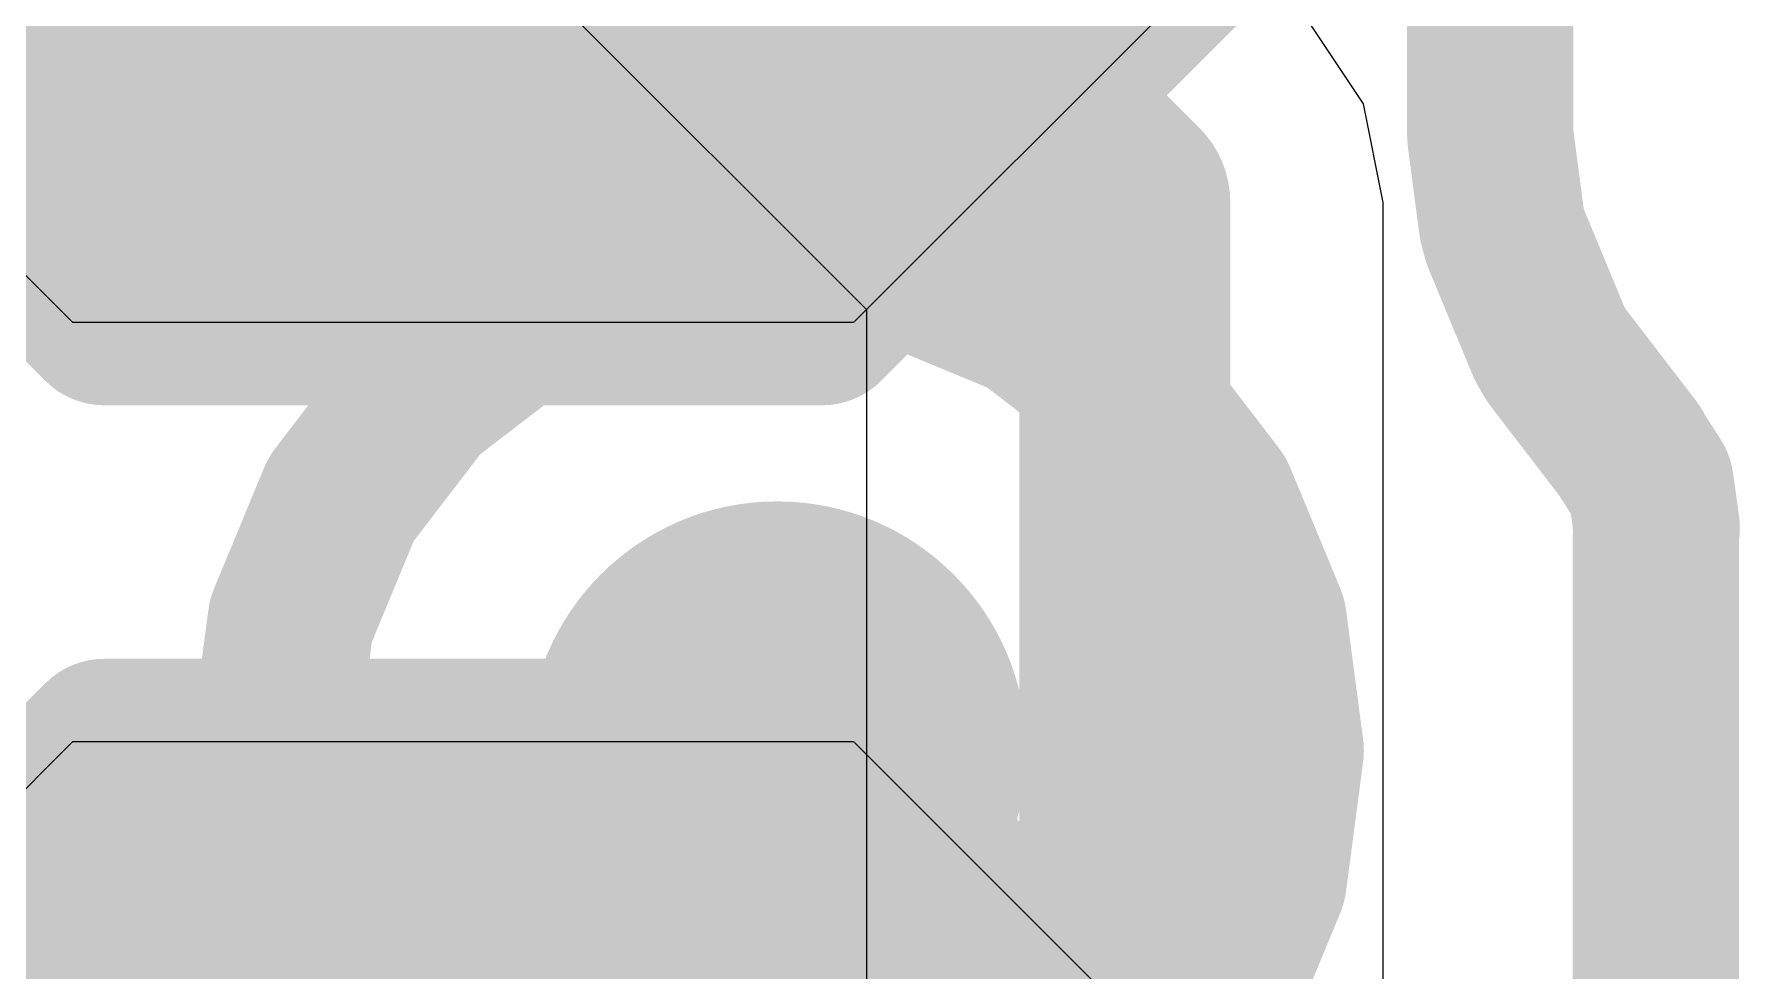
# Model space of a CAD drawing. Header units: inches. Extents: x 0 to 12.4, y -0.6 to 2.2.
# Drawn here: x 1.7727 to 1.8535, y 0.315 to 0.3594 of the extents above; entities that cross this region are included whole.
import ezdxf

# ---------------------------------------------------------------- set-up
doc = ezdxf.new("R2010")
doc.units = ezdxf.units.IN
doc.header["$MEASUREMENT"] = 0
for name, color, linetype in [('Bottom Layer', 5, 'Continuous'), ('Bottom Overlay', 54, 'Continuous'), ('Bottom Paste', 16, 'Continuous'), ('Bottom Solder', 6, 'Continuous'), ('Dimension', 6, 'Continuous'), ('Top Layer', 1, 'Continuous')]:
    doc.layers.add(name, color=color, linetype=linetype)

# ---------------------------------------------------------------- blocks, each defined once
blk = doc.blocks.new('T__________B_31')
at = {"layer": 'Bottom Layer'}
blk.add_hatch(color=5, dxfattribs=at).paths.add_polyline_path([(0.015, 0.03), (-0.015, 0.03), (-0.03, 0.015), (-0.03, -0.015), (-0.015, -0.03), (0.015, -0.03), (0.03, -0.015), (0.03, 0.015)])
at = {"layer": 'Bottom Paste'}
blk.add_hatch(color=16, dxfattribs=at).paths.add_polyline_path([(0.015, 0.03), (-0.015, 0.03), (-0.03, 0.015), (-0.03, -0.015), (-0.015, -0.03), (0.015, -0.03), (0.03, -0.015), (0.03, 0.015)])
at = {"layer": 'Bottom Solder'}
blk.add_hatch(color=6, dxfattribs=at).paths.add_polyline_path([(0.017, 0.034), (-0.017, 0.034), (-0.034, 0.017), (-0.034, -0.017), (-0.017, -0.034), (0.017, -0.034), (0.034, -0.017), (0.034, 0.017)])
at = {"layer": 'Bottom Overlay'}
for points in [[(-0.017, 0.037, 0.007874, 0.007874, 0), (-0.037, 0.017, 0.007874, 0.007874, 0)], [(-0.017, 0.037, 0.007874, 0.007874, 0), (0.017, 0.037, 0.007874, 0.007874, 0)], [(-0.017, 0.037, 0.007874, 0.007874, 0), (0.017, 0.037, 0.007874, 0.007874, 0)], [(0.017, 0.037, 0.007874, 0.007874, 0), (0.037, 0.017, 0.007874, 0.007874, 0)], [(-0.037, 0.017, 0.007874, 0.007874, 0), (-0.037, -0.017, 0.007874, 0.007874, 0)], [(0.037, 0.017, 0.007874, 0.007874, 0), (0.037, -0.017, 0.007874, 0.007874, 0)], [(-0.037, -0.017, 0.007874, 0.007874, 0), (-0.017, -0.037, 0.007874, 0.007874, 0)], [(0.037, -0.017, 0.007874, 0.007874, 0), (0.017, -0.037, 0.007874, 0.007874, 0)], [(-0.017, -0.037, 0.007874, 0.007874, 0), (0.017, -0.037, 0.007874, 0.007874, 0)], [(-0.017, -0.037, 0.007874, 0.007874, 0), (0.017, -0.037, 0.007874, 0.007874, 0)]]:
    blk.add_lwpolyline(points, format="xyseb", dxfattribs=at)
for points in [[(-0.0189685, 0.037, 0.003937, 0.003937, 1), (-0.0150315, 0.037, 0.003937, 0.003937, 1)], [(-0.0189685, 0.037, 0.003937, 0.003937, 1), (-0.0150315, 0.037, 0.003937, 0.003937, 1)], [(-0.0189685, 0.037, 0.003937, 0.003937, 1), (-0.0150315, 0.037, 0.003937, 0.003937, 1)], [(0.0150315, 0.037, 0.003937, 0.003937, 1), (0.0189685, 0.037, 0.003937, 0.003937, 1)], [(0.0150315, 0.037, 0.003937, 0.003937, 1), (0.0189685, 0.037, 0.003937, 0.003937, 1)], [(0.0150315, 0.037, 0.003937, 0.003937, 1), (0.0189685, 0.037, 0.003937, 0.003937, 1)], [(-0.0389685, 0.017, 0.003937, 0.003937, 1), (-0.0350315, 0.017, 0.003937, 0.003937, 1)], [(-0.0389685, 0.017, 0.003937, 0.003937, 1), (-0.0350315, 0.017, 0.003937, 0.003937, 1)], [(0.0350315, 0.017, 0.003937, 0.003937, 1), (0.0389685, 0.017, 0.003937, 0.003937, 1)], [(0.0350315, 0.017, 0.003937, 0.003937, 1), (0.0389685, 0.017, 0.003937, 0.003937, 1)], [(-0.0389685, -0.017, 0.003937, 0.003937, 1), (-0.0350315, -0.017, 0.003937, 0.003937, 1)], [(-0.0389685, -0.017, 0.003937, 0.003937, 1), (-0.0350315, -0.017, 0.003937, 0.003937, 1)], [(0.0350315, -0.017, 0.003937, 0.003937, 1), (0.0389685, -0.017, 0.003937, 0.003937, 1)], [(0.0350315, -0.017, 0.003937, 0.003937, 1), (0.0389685, -0.017, 0.003937, 0.003937, 1)], [(-0.0189685, -0.037, 0.003937, 0.003937, 1), (-0.0150315, -0.037, 0.003937, 0.003937, 1)], [(-0.0189685, -0.037, 0.003937, 0.003937, 1), (-0.0150315, -0.037, 0.003937, 0.003937, 1)], [(-0.0189685, -0.037, 0.003937, 0.003937, 1), (-0.0150315, -0.037, 0.003937, 0.003937, 1)], [(0.0150315, -0.037, 0.003937, 0.003937, 1), (0.0189685, -0.037, 0.003937, 0.003937, 1)], [(0.0150315, -0.037, 0.003937, 0.003937, 1), (0.0189685, -0.037, 0.003937, 0.003937, 1)], [(0.0150315, -0.037, 0.003937, 0.003937, 1), (0.0189685, -0.037, 0.003937, 0.003937, 1)]]:
    blk.add_lwpolyline(points, format="xyseb", close=True, dxfattribs=at)
blk = doc.blocks.new('T__________B_33')
at = {"layer": 'Bottom Layer'}
blk.add_hatch(color=5, dxfattribs=at).paths.add_polyline_path([(0.015, 0.03), (-0.015, 0.03), (-0.03, 0.015), (-0.03, -0.015), (-0.015, -0.03), (0.015, -0.03), (0.03, -0.015), (0.03, 0.015)])
at = {"layer": 'Bottom Paste'}
blk.add_hatch(color=16, dxfattribs=at).paths.add_polyline_path([(0.015, 0.03), (-0.015, 0.03), (-0.03, 0.015), (-0.03, -0.015), (-0.015, -0.03), (0.015, -0.03), (0.03, -0.015), (0.03, 0.015)])
at = {"layer": 'Bottom Solder'}
blk.add_hatch(color=6, dxfattribs=at).paths.add_polyline_path([(0.017, 0.034), (-0.017, 0.034), (-0.034, 0.017), (-0.034, -0.017), (-0.017, -0.034), (0.017, -0.034), (0.034, -0.017), (0.034, 0.017)])
at = {"layer": 'Bottom Overlay'}
for points in [[(-0.017, 0.037, 0.007874, 0.007874, 0), (-0.037, 0.017, 0.007874, 0.007874, 0)], [(-0.017, 0.037, 0.007874, 0.007874, 0), (0.017, 0.037, 0.007874, 0.007874, 0)], [(-0.017, 0.037, 0.007874, 0.007874, 0), (0.017, 0.037, 0.007874, 0.007874, 0)], [(0.017, 0.037, 0.007874, 0.007874, 0), (0.037, 0.017, 0.007874, 0.007874, 0)], [(-0.037, 0.017, 0.007874, 0.007874, 0), (-0.037, -0.017, 0.007874, 0.007874, 0)], [(0.037, 0.017, 0.007874, 0.007874, 0), (0.037, -0.017, 0.007874, 0.007874, 0)], [(-0.037, -0.017, 0.007874, 0.007874, 0), (-0.017, -0.037, 0.007874, 0.007874, 0)], [(0.037, -0.017, 0.007874, 0.007874, 0), (0.017, -0.037, 0.007874, 0.007874, 0)], [(-0.017, -0.037, 0.007874, 0.007874, 0), (0.017, -0.037, 0.007874, 0.007874, 0)], [(-0.017, -0.037, 0.007874, 0.007874, 0), (0.017, -0.037, 0.007874, 0.007874, 0)]]:
    blk.add_lwpolyline(points, format="xyseb", dxfattribs=at)
for points in [[(-0.0189685, 0.037, 0.003937, 0.003937, 1), (-0.0150315, 0.037, 0.003937, 0.003937, 1)], [(-0.0189685, 0.037, 0.003937, 0.003937, 1), (-0.0150315, 0.037, 0.003937, 0.003937, 1)], [(-0.0189685, 0.037, 0.003937, 0.003937, 1), (-0.0150315, 0.037, 0.003937, 0.003937, 1)], [(0.0150315, 0.037, 0.003937, 0.003937, 1), (0.0189685, 0.037, 0.003937, 0.003937, 1)], [(0.0150315, 0.037, 0.003937, 0.003937, 1), (0.0189685, 0.037, 0.003937, 0.003937, 1)], [(0.0150315, 0.037, 0.003937, 0.003937, 1), (0.0189685, 0.037, 0.003937, 0.003937, 1)], [(-0.0389685, 0.017, 0.003937, 0.003937, 1), (-0.0350315, 0.017, 0.003937, 0.003937, 1)], [(-0.0389685, 0.017, 0.003937, 0.003937, 1), (-0.0350315, 0.017, 0.003937, 0.003937, 1)], [(0.0350315, 0.017, 0.003937, 0.003937, 1), (0.0389685, 0.017, 0.003937, 0.003937, 1)], [(0.0350315, 0.017, 0.003937, 0.003937, 1), (0.0389685, 0.017, 0.003937, 0.003937, 1)], [(-0.0389685, -0.017, 0.003937, 0.003937, 1), (-0.0350315, -0.017, 0.003937, 0.003937, 1)], [(-0.0389685, -0.017, 0.003937, 0.003937, 1), (-0.0350315, -0.017, 0.003937, 0.003937, 1)], [(0.0350315, -0.017, 0.003937, 0.003937, 1), (0.0389685, -0.017, 0.003937, 0.003937, 1)], [(0.0350315, -0.017, 0.003937, 0.003937, 1), (0.0389685, -0.017, 0.003937, 0.003937, 1)], [(-0.0189685, -0.037, 0.003937, 0.003937, 1), (-0.0150315, -0.037, 0.003937, 0.003937, 1)], [(-0.0189685, -0.037, 0.003937, 0.003937, 1), (-0.0150315, -0.037, 0.003937, 0.003937, 1)], [(-0.0189685, -0.037, 0.003937, 0.003937, 1), (-0.0150315, -0.037, 0.003937, 0.003937, 1)], [(0.0150315, -0.037, 0.003937, 0.003937, 1), (0.0189685, -0.037, 0.003937, 0.003937, 1)], [(0.0150315, -0.037, 0.003937, 0.003937, 1), (0.0189685, -0.037, 0.003937, 0.003937, 1)], [(0.0150315, -0.037, 0.003937, 0.003937, 1), (0.0189685, -0.037, 0.003937, 0.003937, 1)]]:
    blk.add_lwpolyline(points, format="xyseb", close=True, dxfattribs=at)

msp = doc.modelspace()

# ---------------------------------------------------------------- hatches: boundary and pattern name
at = {"layer": 'Dimension'}
h = msp.add_hatch(color=6, dxfattribs=at)
edge = h.paths.add_edge_path()
edge.add_arc((1.8078683, 0.3254691), 0.011811, 0, 360)
h = msp.add_hatch(color=6, dxfattribs=at)
edge = h.paths.add_edge_path()
edge.add_arc((1.8078683, 0.3254691), 0.011811, 0, 360)

# ---------------------------------------------------------------- linework, layer by layer
at = {"layer": 'Bottom Layer'}
for p, q in [((1.756, 0.3642712), (1.7745, 0.3457712)), ((1.8115, 0.3457712), (1.83, 0.3642712)), ((1.7745, 0.3457712), (1.8115, 0.3457712)), ((1.7745, 0.3258856), (1.756, 0.3073856)), ((1.8115, 0.3258856), (1.7745, 0.3258856)), ((1.83, 0.3073856), (1.8115, 0.3258856))]:
    msp.add_line(p, q, dxfattribs=at)
at = {"layer": 'Dimension'}
for points in [[(1.8416281, 0.3548148, 0.007874, 0.007874, 0), (1.8416281, 0.385887, 0.007874, 0.007874, 0)], [(1.8416281, 0.3548148, 0.007874, 0.007874, 0), (1.8416489, 0.354497, 0.007874, 0.007874, 0)], [(1.8416489, 0.354497, 0.007874, 0.007874, 0), (1.8421842, 0.3504312, 0.007874, 0.007874, 0)], [(1.8421842, 0.3504312, 0.007874, 0.007874, 0), (1.8423484, 0.3498183, 0.007874, 0.007874, 0)], [(1.8020138, 0.3485441, 0.007874, 0.007874, 0), (1.807551, 0.349273, 0.007874, 0.007874, 0)], [(1.807551, 0.349273, 0.007874, 0.007874, 0), (1.8078683, 0.3493148, 0.007874, 0.007874, 0)], [(1.8078683, 0.3493148, 0.007874, 0.007874, 0), (1.8081855, 0.349273, 0.007874, 0.007874, 0)], [(1.8081855, 0.349273, 0.007874, 0.007874, 0), (1.8137227, 0.3485441, 0.007874, 0.007874, 0)], [(1.8423484, 0.3498183, 0.007874, 0.007874, 0), (1.8444441, 0.344759, 0.007874, 0.007874, 0)], [(1.7962409, 0.3462425, 0.007874, 0.007874, 0), (1.8014009, 0.3483798, 0.007874, 0.007874, 0)], [(1.8014009, 0.3483798, 0.007874, 0.007874, 0), (1.8014011, 0.3483799, 0.007874, 0.007874, 0)], [(1.8014011, 0.3483799, 0.007874, 0.007874, 0), (1.8016965, 0.3485023, 0.007874, 0.007874, 0)], [(1.8016965, 0.3485023, 0.007874, 0.007874, 0), (1.8020135, 0.348544, 0.007874, 0.007874, 0)], [(1.8020135, 0.348544, 0.007874, 0.007874, 0), (1.8020138, 0.3485441, 0.007874, 0.007874, 0)], [(1.8137227, 0.3485441, 0.007874, 0.007874, 0), (1.8137229, 0.3485441, 0.007874, 0.007874, 0)], [(1.8137229, 0.3485441, 0.007874, 0.007874, 0), (1.81404, 0.3485023, 0.007874, 0.007874, 0)], [(1.81404, 0.3485023, 0.007874, 0.007874, 0), (1.8143355, 0.3483799, 0.007874, 0.007874, 0)], [(1.8143355, 0.3483799, 0.007874, 0.007874, 0), (1.8143356, 0.3483798, 0.007874, 0.007874, 0)], [(1.8143356, 0.3483798, 0.007874, 0.007874, 0), (1.8194955, 0.3462425, 0.007874, 0.007874, 0)], [(1.7912605, 0.3425253, 0.007874, 0.007874, 0), (1.7956915, 0.3459253, 0.007874, 0.007874, 0)], [(1.7956915, 0.3459253, 0.007874, 0.007874, 0), (1.7956917, 0.3459254, 0.007874, 0.007874, 0)], [(1.7956917, 0.3459254, 0.007874, 0.007874, 0), (1.7959454, 0.3461201, 0.007874, 0.007874, 0)], [(1.7959454, 0.3461201, 0.007874, 0.007874, 0), (1.7962408, 0.3462425, 0.007874, 0.007874, 0)], [(1.7962408, 0.3462425, 0.007874, 0.007874, 0), (1.7962409, 0.3462425, 0.007874, 0.007874, 0)], [(1.8194955, 0.3462425, 0.007874, 0.007874, 0), (1.8197911, 0.3461201, 0.007874, 0.007874, 0)], [(1.8197911, 0.3461201, 0.007874, 0.007874, 0), (1.820045, 0.3459253, 0.007874, 0.007874, 0)], [(1.820045, 0.3459253, 0.007874, 0.007874, 0), (1.8239552, 0.3429249, 0.007874, 0.007874, 0)], [(1.8444441, 0.344759, 0.007874, 0.007874, 0), (1.8447613, 0.3442095, 0.007874, 0.007874, 0)], [(1.8447613, 0.3442095, 0.007874, 0.007874, 0), (1.8480952, 0.3398647, 0.007874, 0.007874, 0)], [(1.8239552, 0.3429249, 0.007874, 0.007874, 0), (1.8247298, 0.3423306, 0.007874, 0.007874, 0)], [(1.787412, 0.3376458, 0.007874, 0.007874, 0), (1.790812, 0.3420768, 0.007874, 0.007874, 0)], [(1.790812, 0.3420768, 0.007874, 0.007874, 0), (1.7908121, 0.3420769, 0.007874, 0.007874, 0)], [(1.7908121, 0.3420769, 0.007874, 0.007874, 0), (1.7910068, 0.3423306, 0.007874, 0.007874, 0)], [(1.7910068, 0.3423306, 0.007874, 0.007874, 0), (1.7912604, 0.3425252, 0.007874, 0.007874, 0)], [(1.7912604, 0.3425252, 0.007874, 0.007874, 0), (1.7912605, 0.3425253, 0.007874, 0.007874, 0)], [(1.8247298, 0.3423306, 0.007874, 0.007874, 0), (1.8285193, 0.3373919, 0.007874, 0.007874, 0)], [(1.8480952, 0.3398647, 0.007874, 0.007874, 0), (1.8481051, 0.3398548, 0.007874, 0.007874, 0)], [(1.8481051, 0.3398548, 0.007874, 0.007874, 0), (1.8481167, 0.3398366, 0.007874, 0.007874, 0)], [(1.8481167, 0.3398366, 0.007874, 0.007874, 0), (1.8482898, 0.3396111, 0.007874, 0.007874, 0)], [(1.8482705, 0.3395963, 0.007874, 0.007874, 0), (1.8482898, 0.3396111, 0.007874, 0.007874, 0)], [(1.8482705, 0.3395963, 0.007874, 0.007874, 0), (1.8492332, 0.3380926, 0.007874, 0.007874, 0)], [(1.8492332, 0.3380926, 0.007874, 0.007874, 0), (1.84952, 0.3360201, 0.007874, 0.007874, 0)], [(1.7849575, 0.3319365, 0.007874, 0.007874, 0), (1.7870948, 0.3370964, 0.007874, 0.007874, 0)], [(1.7870948, 0.3370965, 0.007874, 0.007874, 0), (1.7872172, 0.3373919, 0.007874, 0.007874, 0)], [(1.7870948, 0.3370964, 0.007874, 0.007874, 0), (1.7870948, 0.3370965, 0.007874, 0.007874, 0)], [(1.7872172, 0.3373919, 0.007874, 0.007874, 0), (1.7874119, 0.3376457, 0.007874, 0.007874, 0)], [(1.7874119, 0.3376457, 0.007874, 0.007874, 0), (1.787412, 0.3376458, 0.007874, 0.007874, 0)], [(1.8285193, 0.3373919, 0.007874, 0.007874, 0), (1.8309015, 0.3316408, 0.007874, 0.007874, 0)], [(1.8494824, 0.3357342, 0.007874, 0.007874, 0), (1.8495124, 0.3359233, 0.007874, 0.007874, 0)], [(1.8494824, 0.3355425, 0.007874, 0.007874, 0), (1.8494824, 0.3357342, 0.007874, 0.007874, 0)], [(1.8494824, 0.3355424, 0.007874, 0.007874, 0), (1.8494824, 0.3355425, 0.007874, 0.007874, 0)], [(1.8494824, 0.3051595, 0.007874, 0.007874, 0), (1.8494824, 0.3355424, 0.007874, 0.007874, 0)], [(1.8495124, 0.3359233, 0.007874, 0.007874, 0), (1.84952, 0.3360201, 0.007874, 0.007874, 0)], [(1.784077, 0.3258832, 0.007874, 0.007874, 0), (1.7847932, 0.3313235, 0.007874, 0.007874, 0)], [(1.7847932, 0.3313235, 0.007874, 0.007874, 0), (1.7847933, 0.3313238, 0.007874, 0.007874, 0)], [(1.7847933, 0.3313238, 0.007874, 0.007874, 0), (1.784835, 0.3316408, 0.007874, 0.007874, 0)], [(1.784835, 0.3316408, 0.007874, 0.007874, 0), (1.7849574, 0.3319363, 0.007874, 0.007874, 0)], [(1.7849574, 0.3319363, 0.007874, 0.007874, 0), (1.7849575, 0.3319365, 0.007874, 0.007874, 0)], [(1.8309015, 0.3316408, 0.007874, 0.007874, 0), (1.8309432, 0.3313235, 0.007874, 0.007874, 0)], [(1.8309432, 0.3313235, 0.007874, 0.007874, 0), (1.8309433, 0.3313235, 0.007874, 0.007874, 0)], [(1.8309433, 0.3313235, 0.007874, 0.007874, 0), (1.8313077, 0.328555, 0.007874, 0.007874, 0)], [(1.8313077, 0.328555, 0.007874, 0.007874, 0), (1.831714, 0.3254691, 0.007874, 0.007874, 0)], [(1.7840225, 0.3254691, 0.007874, 0.007874, 0), (1.784077, 0.3258832, 0.007874, 0.007874, 0)], [(1.7840225, 0.3254691, 0.007874, 0.007874, 0), (1.7840643, 0.3251518, 0.007874, 0.007874, 0)], [(1.7840643, 0.3251518, 0.007874, 0.007874, 0), (1.7847932, 0.3196146, 0.007874, 0.007874, 0)], [(1.8078683, 0.3254691, 0.007874, 0.007874, 0), (1.8098368, 0.3235006, 0.007874, 0.007874, 0)], [(1.8309015, 0.3192973, 0.007874, 0.007874, 0), (1.831714, 0.3254691, 0.007874, 0.007874, 0)], [(1.8098368, 0.2959415, 0.007874, 0.007874, 0), (1.8098368, 0.3235006, 0.007874, 0.007874, 0)], [(1.7847932, 0.3196146, 0.007874, 0.007874, 0), (1.7847933, 0.3196144, 0.007874, 0.007874, 0)], [(1.7847933, 0.3196144, 0.007874, 0.007874, 0), (1.784835, 0.3192973, 0.007874, 0.007874, 0)], [(1.784835, 0.3192973, 0.007874, 0.007874, 0), (1.7849574, 0.3190018, 0.007874, 0.007874, 0)], [(1.8285193, 0.3135462, 0.007874, 0.007874, 0), (1.8309015, 0.3192973, 0.007874, 0.007874, 0)], [(1.7849574, 0.3190018, 0.007874, 0.007874, 0), (1.7849575, 0.3190017, 0.007874, 0.007874, 0)], [(1.7849575, 0.3190017, 0.007874, 0.007874, 0), (1.7869202, 0.3142634, 0.007874, 0.007874, 0)], [(1.7869202, 0.3142634, 0.007874, 0.007874, 0), (1.7872172, 0.3135462, 0.007874, 0.007874, 0)], [(1.7872172, 0.3135462, 0.007874, 0.007874, 0), (1.7881618, 0.3123152, 0.007874, 0.007874, 0)], [(1.8274674, 0.3121754, 0.007874, 0.007874, 0), (1.8285193, 0.3135462, 0.007874, 0.007874, 0)], [(1.7881618, 0.3123152, 0.007874, 0.007874, 0), (1.790478, 0.3092967, 0.007874, 0.007874, 0)], [(1.8266133, 0.3110622, 0.007874, 0.007874, 0), (1.8274674, 0.3121754, 0.007874, 0.007874, 0)]]:
    msp.add_lwpolyline(points, format="xyseb", dxfattribs=at)
for points in [[(1.8396596, 0.3548148, 0.003937, 0.003937, 1), (1.8435966, 0.3548148, 0.003937, 0.003937, 1)], [(1.8396596, 0.3548148, 0.003937, 0.003937, 1), (1.8435966, 0.3548148, 0.003937, 0.003937, 1)], [(1.8396804, 0.354497, 0.003937, 0.003937, 1), (1.8436174, 0.354497, 0.003937, 0.003937, 1)], [(1.8396804, 0.354497, 0.003937, 0.003937, 1), (1.8436174, 0.354497, 0.003937, 0.003937, 1)], [(1.8402157, 0.3504312, 0.003937, 0.003937, 1), (1.8441527, 0.3504312, 0.003937, 0.003937, 1)], [(1.8402157, 0.3504312, 0.003937, 0.003937, 1), (1.8441527, 0.3504312, 0.003937, 0.003937, 1)], [(1.8055825, 0.349273, 0.003937, 0.003937, 1), (1.8095195, 0.349273, 0.003937, 0.003937, 1)], [(1.8055825, 0.349273, 0.003937, 0.003937, 1), (1.8095195, 0.349273, 0.003937, 0.003937, 1)], [(1.8058998, 0.3493148, 0.003937, 0.003937, 1), (1.8098368, 0.3493148, 0.003937, 0.003937, 1)], [(1.8058998, 0.3493148, 0.003937, 0.003937, 1), (1.8098368, 0.3493148, 0.003937, 0.003937, 1)], [(1.806217, 0.349273, 0.003937, 0.003937, 1), (1.810154, 0.349273, 0.003937, 0.003937, 1)], [(1.806217, 0.349273, 0.003937, 0.003937, 1), (1.810154, 0.349273, 0.003937, 0.003937, 1)], [(1.8403799, 0.3498183, 0.003937, 0.003937, 1), (1.8443169, 0.3498183, 0.003937, 0.003937, 1)], [(1.8403799, 0.3498183, 0.003937, 0.003937, 1), (1.8443169, 0.3498183, 0.003937, 0.003937, 1)], [(1.7994324, 0.3483798, 0.003937, 0.003937, 1), (1.8033694, 0.3483798, 0.003937, 0.003937, 1)], [(1.7994324, 0.3483798, 0.003937, 0.003937, 1), (1.8033694, 0.3483798, 0.003937, 0.003937, 1)], [(1.7994326, 0.3483799, 0.003937, 0.003937, 1), (1.8033696, 0.3483799, 0.003937, 0.003937, 1)], [(1.7994326, 0.3483799, 0.003937, 0.003937, 1), (1.8033696, 0.3483799, 0.003937, 0.003937, 1)], [(1.799728, 0.3485023, 0.003937, 0.003937, 1), (1.803665, 0.3485023, 0.003937, 0.003937, 1)], [(1.799728, 0.3485023, 0.003937, 0.003937, 1), (1.803665, 0.3485023, 0.003937, 0.003937, 1)], [(1.800045, 0.348544, 0.003937, 0.003937, 1), (1.803982, 0.348544, 0.003937, 0.003937, 1)], [(1.800045, 0.348544, 0.003937, 0.003937, 1), (1.803982, 0.348544, 0.003937, 0.003937, 1)], [(1.8000453, 0.3485441, 0.003937, 0.003937, 1), (1.8039823, 0.3485441, 0.003937, 0.003937, 1)], [(1.8000453, 0.3485441, 0.003937, 0.003937, 1), (1.8039823, 0.3485441, 0.003937, 0.003937, 1)], [(1.8117542, 0.3485441, 0.003937, 0.003937, 1), (1.8156912, 0.3485441, 0.003937, 0.003937, 1)], [(1.8117542, 0.3485441, 0.003937, 0.003937, 1), (1.8156912, 0.3485441, 0.003937, 0.003937, 1)], [(1.8117544, 0.3485441, 0.003937, 0.003937, 1), (1.8156914, 0.3485441, 0.003937, 0.003937, 1)], [(1.8117544, 0.3485441, 0.003937, 0.003937, 1), (1.8156914, 0.3485441, 0.003937, 0.003937, 1)], [(1.8120715, 0.3485023, 0.003937, 0.003937, 1), (1.8160085, 0.3485023, 0.003937, 0.003937, 1)], [(1.8120715, 0.3485023, 0.003937, 0.003937, 1), (1.8160085, 0.3485023, 0.003937, 0.003937, 1)], [(1.812367, 0.3483799, 0.003937, 0.003937, 1), (1.816304, 0.3483799, 0.003937, 0.003937, 1)], [(1.812367, 0.3483799, 0.003937, 0.003937, 1), (1.816304, 0.3483799, 0.003937, 0.003937, 1)], [(1.8123671, 0.3483798, 0.003937, 0.003937, 1), (1.8163041, 0.3483798, 0.003937, 0.003937, 1)], [(1.8123671, 0.3483798, 0.003937, 0.003937, 1), (1.8163041, 0.3483798, 0.003937, 0.003937, 1)], [(1.793723, 0.3459253, 0.003937, 0.003937, 1), (1.79766, 0.3459253, 0.003937, 0.003937, 1)], [(1.793723, 0.3459253, 0.003937, 0.003937, 1), (1.79766, 0.3459253, 0.003937, 0.003937, 1)], [(1.7937232, 0.3459254, 0.003937, 0.003937, 1), (1.7976602, 0.3459254, 0.003937, 0.003937, 1)], [(1.7937232, 0.3459254, 0.003937, 0.003937, 1), (1.7976602, 0.3459254, 0.003937, 0.003937, 1)], [(1.7939769, 0.3461201, 0.003937, 0.003937, 1), (1.7979139, 0.3461201, 0.003937, 0.003937, 1)], [(1.7939769, 0.3461201, 0.003937, 0.003937, 1), (1.7979139, 0.3461201, 0.003937, 0.003937, 1)], [(1.7942723, 0.3462425, 0.003937, 0.003937, 1), (1.7982093, 0.3462425, 0.003937, 0.003937, 1)], [(1.7942723, 0.3462425, 0.003937, 0.003937, 1), (1.7982093, 0.3462425, 0.003937, 0.003937, 1)], [(1.7942724, 0.3462425, 0.003937, 0.003937, 1), (1.7982094, 0.3462425, 0.003937, 0.003937, 1)], [(1.7942724, 0.3462425, 0.003937, 0.003937, 1), (1.7982094, 0.3462425, 0.003937, 0.003937, 1)], [(1.817527, 0.3462425, 0.003937, 0.003937, 1), (1.821464, 0.3462425, 0.003937, 0.003937, 1)], [(1.817527, 0.3462425, 0.003937, 0.003937, 1), (1.821464, 0.3462425, 0.003937, 0.003937, 1)], [(1.8178226, 0.3461201, 0.003937, 0.003937, 1), (1.8217596, 0.3461201, 0.003937, 0.003937, 1)], [(1.8178226, 0.3461201, 0.003937, 0.003937, 1), (1.8217596, 0.3461201, 0.003937, 0.003937, 1)], [(1.8180765, 0.3459253, 0.003937, 0.003937, 1), (1.8220135, 0.3459253, 0.003937, 0.003937, 1)], [(1.8180765, 0.3459253, 0.003937, 0.003937, 1), (1.8220135, 0.3459253, 0.003937, 0.003937, 1)], [(1.8424756, 0.344759, 0.003937, 0.003937, 1), (1.8464126, 0.344759, 0.003937, 0.003937, 1)], [(1.8424756, 0.344759, 0.003937, 0.003937, 1), (1.8464126, 0.344759, 0.003937, 0.003937, 1)], [(1.8427928, 0.3442095, 0.003937, 0.003937, 1), (1.8467298, 0.3442095, 0.003937, 0.003937, 1)], [(1.8427928, 0.3442095, 0.003937, 0.003937, 1), (1.8467298, 0.3442095, 0.003937, 0.003937, 1)], [(1.8219867, 0.3429249, 0.003937, 0.003937, 1), (1.8259237, 0.3429249, 0.003937, 0.003937, 1)], [(1.8219867, 0.3429249, 0.003937, 0.003937, 1), (1.8259237, 0.3429249, 0.003937, 0.003937, 1)], [(1.7888435, 0.3420768, 0.003937, 0.003937, 1), (1.7927805, 0.3420768, 0.003937, 0.003937, 1)], [(1.7888435, 0.3420768, 0.003937, 0.003937, 1), (1.7927805, 0.3420768, 0.003937, 0.003937, 1)], [(1.7888436, 0.3420769, 0.003937, 0.003937, 1), (1.7927806, 0.3420769, 0.003937, 0.003937, 1)], [(1.7888436, 0.3420769, 0.003937, 0.003937, 1), (1.7927806, 0.3420769, 0.003937, 0.003937, 1)], [(1.7890383, 0.3423306, 0.003937, 0.003937, 1), (1.7929753, 0.3423306, 0.003937, 0.003937, 1)], [(1.7890383, 0.3423306, 0.003937, 0.003937, 1), (1.7929753, 0.3423306, 0.003937, 0.003937, 1)], [(1.7892919, 0.3425252, 0.003937, 0.003937, 1), (1.7932289, 0.3425252, 0.003937, 0.003937, 1)], [(1.7892919, 0.3425252, 0.003937, 0.003937, 1), (1.7932289, 0.3425252, 0.003937, 0.003937, 1)], [(1.789292, 0.3425253, 0.003937, 0.003937, 1), (1.793229, 0.3425253, 0.003937, 0.003937, 1)], [(1.789292, 0.3425253, 0.003937, 0.003937, 1), (1.793229, 0.3425253, 0.003937, 0.003937, 1)], [(1.8227613, 0.3423306, 0.003937, 0.003937, 1), (1.8266983, 0.3423306, 0.003937, 0.003937, 1)], [(1.8227613, 0.3423306, 0.003937, 0.003937, 1), (1.8266983, 0.3423306, 0.003937, 0.003937, 1)], [(1.8461267, 0.3398647, 0.003937, 0.003937, 1), (1.8500637, 0.3398647, 0.003937, 0.003937, 1)], [(1.8461267, 0.3398647, 0.003937, 0.003937, 1), (1.8500637, 0.3398647, 0.003937, 0.003937, 1)], [(1.8461366, 0.3398548, 0.003937, 0.003937, 1), (1.8500736, 0.3398548, 0.003937, 0.003937, 1)], [(1.8461366, 0.3398548, 0.003937, 0.003937, 1), (1.8500736, 0.3398548, 0.003937, 0.003937, 1)], [(1.8461482, 0.3398366, 0.003937, 0.003937, 1), (1.8500852, 0.3398366, 0.003937, 0.003937, 1)], [(1.8461482, 0.3398366, 0.003937, 0.003937, 1), (1.8500852, 0.3398366, 0.003937, 0.003937, 1)], [(1.846302, 0.3395963, 0.003937, 0.003937, 1), (1.850239, 0.3395963, 0.003937, 0.003937, 1)], [(1.846302, 0.3395963, 0.003937, 0.003937, 1), (1.850239, 0.3395963, 0.003937, 0.003937, 1)], [(1.8463213, 0.3396111, 0.003937, 0.003937, 1), (1.8502583, 0.3396111, 0.003937, 0.003937, 1)], [(1.8463213, 0.3396111, 0.003937, 0.003937, 1), (1.8502583, 0.3396111, 0.003937, 0.003937, 1)], [(1.8472647, 0.3380926, 0.003937, 0.003937, 1), (1.8512017, 0.3380926, 0.003937, 0.003937, 1)], [(1.8472647, 0.3380926, 0.003937, 0.003937, 1), (1.8512017, 0.3380926, 0.003937, 0.003937, 1)], [(1.7851263, 0.3370965, 0.003937, 0.003937, 1), (1.7890633, 0.3370965, 0.003937, 0.003937, 1)], [(1.7851263, 0.3370965, 0.003937, 0.003937, 1), (1.7890633, 0.3370965, 0.003937, 0.003937, 1)], [(1.7851263, 0.3370964, 0.003937, 0.003937, 1), (1.7890633, 0.3370964, 0.003937, 0.003937, 1)], [(1.7851263, 0.3370964, 0.003937, 0.003937, 1), (1.7890633, 0.3370964, 0.003937, 0.003937, 1)], [(1.7852487, 0.3373919, 0.003937, 0.003937, 1), (1.7891857, 0.3373919, 0.003937, 0.003937, 1)], [(1.7852487, 0.3373919, 0.003937, 0.003937, 1), (1.7891857, 0.3373919, 0.003937, 0.003937, 1)], [(1.7854434, 0.3376457, 0.003937, 0.003937, 1), (1.7893804, 0.3376457, 0.003937, 0.003937, 1)], [(1.7854434, 0.3376457, 0.003937, 0.003937, 1), (1.7893804, 0.3376457, 0.003937, 0.003937, 1)], [(1.7854435, 0.3376458, 0.003937, 0.003937, 1), (1.7893805, 0.3376458, 0.003937, 0.003937, 1)], [(1.7854435, 0.3376458, 0.003937, 0.003937, 1), (1.7893805, 0.3376458, 0.003937, 0.003937, 1)], [(1.8265508, 0.3373919, 0.003937, 0.003937, 1), (1.8304878, 0.3373919, 0.003937, 0.003937, 1)], [(1.8265508, 0.3373919, 0.003937, 0.003937, 1), (1.8304878, 0.3373919, 0.003937, 0.003937, 1)], [(1.8475139, 0.3357342, 0.003937, 0.003937, 1), (1.8514509, 0.3357342, 0.003937, 0.003937, 1)], [(1.8475139, 0.3357342, 0.003937, 0.003937, 1), (1.8514509, 0.3357342, 0.003937, 0.003937, 1)], [(1.8475139, 0.3355425, 0.003937, 0.003937, 1), (1.8514509, 0.3355425, 0.003937, 0.003937, 1)], [(1.8475139, 0.3355425, 0.003937, 0.003937, 1), (1.8514509, 0.3355425, 0.003937, 0.003937, 1)], [(1.8475139, 0.3355424, 0.003937, 0.003937, 1), (1.8514509, 0.3355424, 0.003937, 0.003937, 1)], [(1.8475139, 0.3355424, 0.003937, 0.003937, 1), (1.8514509, 0.3355424, 0.003937, 0.003937, 1)], [(1.8475439, 0.3359233, 0.003937, 0.003937, 1), (1.8514809, 0.3359233, 0.003937, 0.003937, 1)], [(1.8475439, 0.3359233, 0.003937, 0.003937, 1), (1.8514809, 0.3359233, 0.003937, 0.003937, 1)], [(1.8475515, 0.3360201, 0.003937, 0.003937, 1), (1.8514885, 0.3360201, 0.003937, 0.003937, 1)], [(1.8475515, 0.3360201, 0.003937, 0.003937, 1), (1.8514885, 0.3360201, 0.003937, 0.003937, 1)], [(1.7828247, 0.3313235, 0.003937, 0.003937, 1), (1.7867617, 0.3313235, 0.003937, 0.003937, 1)], [(1.7828247, 0.3313235, 0.003937, 0.003937, 1), (1.7867617, 0.3313235, 0.003937, 0.003937, 1)], [(1.7828248, 0.3313238, 0.003937, 0.003937, 1), (1.7867618, 0.3313238, 0.003937, 0.003937, 1)], [(1.7828248, 0.3313238, 0.003937, 0.003937, 1), (1.7867618, 0.3313238, 0.003937, 0.003937, 1)], [(1.7828665, 0.3316408, 0.003937, 0.003937, 1), (1.7868035, 0.3316408, 0.003937, 0.003937, 1)], [(1.7828665, 0.3316408, 0.003937, 0.003937, 1), (1.7868035, 0.3316408, 0.003937, 0.003937, 1)], [(1.7829889, 0.3319363, 0.003937, 0.003937, 1), (1.7869259, 0.3319363, 0.003937, 0.003937, 1)], [(1.7829889, 0.3319363, 0.003937, 0.003937, 1), (1.7869259, 0.3319363, 0.003937, 0.003937, 1)], [(1.782989, 0.3319365, 0.003937, 0.003937, 1), (1.786926, 0.3319365, 0.003937, 0.003937, 1)], [(1.782989, 0.3319365, 0.003937, 0.003937, 1), (1.786926, 0.3319365, 0.003937, 0.003937, 1)], [(1.828933, 0.3316408, 0.003937, 0.003937, 1), (1.83287, 0.3316408, 0.003937, 0.003937, 1)], [(1.828933, 0.3316408, 0.003937, 0.003937, 1), (1.83287, 0.3316408, 0.003937, 0.003937, 1)], [(1.8289747, 0.3313235, 0.003937, 0.003937, 1), (1.8329117, 0.3313235, 0.003937, 0.003937, 1)], [(1.8289747, 0.3313235, 0.003937, 0.003937, 1), (1.8329117, 0.3313235, 0.003937, 0.003937, 1)], [(1.8289748, 0.3313235, 0.003937, 0.003937, 1), (1.8329118, 0.3313235, 0.003937, 0.003937, 1)], [(1.8289748, 0.3313235, 0.003937, 0.003937, 1), (1.8329118, 0.3313235, 0.003937, 0.003937, 1)], [(1.8293392, 0.328555, 0.003937, 0.003937, 1), (1.8332762, 0.328555, 0.003937, 0.003937, 1)], [(1.8293392, 0.328555, 0.003937, 0.003937, 1), (1.8332762, 0.328555, 0.003937, 0.003937, 1)], [(1.7821085, 0.3258832, 0.003937, 0.003937, 1), (1.7860455, 0.3258832, 0.003937, 0.003937, 1)], [(1.7821085, 0.3258832, 0.003937, 0.003937, 1), (1.7860455, 0.3258832, 0.003937, 0.003937, 1)], [(1.782054, 0.3254691, 0.003937, 0.003937, 1), (1.785991, 0.3254691, 0.003937, 0.003937, 1)], [(1.782054, 0.3254691, 0.003937, 0.003937, 1), (1.785991, 0.3254691, 0.003937, 0.003937, 1)], [(1.7820958, 0.3251518, 0.003937, 0.003937, 1), (1.7860328, 0.3251518, 0.003937, 0.003937, 1)], [(1.7820958, 0.3251518, 0.003937, 0.003937, 1), (1.7860328, 0.3251518, 0.003937, 0.003937, 1)], [(1.8058998, 0.3254691, 0.003937, 0.003937, 1), (1.8098368, 0.3254691, 0.003937, 0.003937, 1)], [(1.8297455, 0.3254691, 0.003937, 0.003937, 1), (1.8336825, 0.3254691, 0.003937, 0.003937, 1)], [(1.8297455, 0.3254691, 0.003937, 0.003937, 1), (1.8336825, 0.3254691, 0.003937, 0.003937, 1)], [(1.8078683, 0.3235006, 0.003937, 0.003937, 1), (1.8118053, 0.3235006, 0.003937, 0.003937, 1)], [(1.8078683, 0.3235006, 0.003937, 0.003937, 1), (1.8118053, 0.3235006, 0.003937, 0.003937, 1)], [(1.7828247, 0.3196146, 0.003937, 0.003937, 1), (1.7867617, 0.3196146, 0.003937, 0.003937, 1)], [(1.7828247, 0.3196146, 0.003937, 0.003937, 1), (1.7867617, 0.3196146, 0.003937, 0.003937, 1)], [(1.7828248, 0.3196144, 0.003937, 0.003937, 1), (1.7867618, 0.3196144, 0.003937, 0.003937, 1)], [(1.7828248, 0.3196144, 0.003937, 0.003937, 1), (1.7867618, 0.3196144, 0.003937, 0.003937, 1)], [(1.7828665, 0.3192973, 0.003937, 0.003937, 1), (1.7868035, 0.3192973, 0.003937, 0.003937, 1)], [(1.7828665, 0.3192973, 0.003937, 0.003937, 1), (1.7868035, 0.3192973, 0.003937, 0.003937, 1)], [(1.828933, 0.3192973, 0.003937, 0.003937, 1), (1.83287, 0.3192973, 0.003937, 0.003937, 1)], [(1.828933, 0.3192973, 0.003937, 0.003937, 1), (1.83287, 0.3192973, 0.003937, 0.003937, 1)], [(1.7829889, 0.3190018, 0.003937, 0.003937, 1), (1.7869259, 0.3190018, 0.003937, 0.003937, 1)], [(1.7829889, 0.3190018, 0.003937, 0.003937, 1), (1.7869259, 0.3190018, 0.003937, 0.003937, 1)], [(1.782989, 0.3190017, 0.003937, 0.003937, 1), (1.786926, 0.3190017, 0.003937, 0.003937, 1)], [(1.782989, 0.3190017, 0.003937, 0.003937, 1), (1.786926, 0.3190017, 0.003937, 0.003937, 1)], [(1.7849517, 0.3142634, 0.003937, 0.003937, 1), (1.7888887, 0.3142634, 0.003937, 0.003937, 1)], [(1.7849517, 0.3142634, 0.003937, 0.003937, 1), (1.7888887, 0.3142634, 0.003937, 0.003937, 1)], [(1.7852487, 0.3135462, 0.003937, 0.003937, 1), (1.7891857, 0.3135462, 0.003937, 0.003937, 1)], [(1.7852487, 0.3135462, 0.003937, 0.003937, 1), (1.7891857, 0.3135462, 0.003937, 0.003937, 1)], [(1.8265508, 0.3135462, 0.003937, 0.003937, 1), (1.8304878, 0.3135462, 0.003937, 0.003937, 1)], [(1.8265508, 0.3135462, 0.003937, 0.003937, 1), (1.8304878, 0.3135462, 0.003937, 0.003937, 1)], [(1.7861933, 0.3123152, 0.003937, 0.003937, 1), (1.7901303, 0.3123152, 0.003937, 0.003937, 1)], [(1.7861933, 0.3123152, 0.003937, 0.003937, 1), (1.7901303, 0.3123152, 0.003937, 0.003937, 1)], [(1.8254989, 0.3121754, 0.003937, 0.003937, 1), (1.8294359, 0.3121754, 0.003937, 0.003937, 1)], [(1.8254989, 0.3121754, 0.003937, 0.003937, 1), (1.8294359, 0.3121754, 0.003937, 0.003937, 1)]]:
    msp.add_lwpolyline(points, format="xyseb", close=True, dxfattribs=at)
at = {"layer": 'Top Layer'}
for p, q in [((1.794508, 0.3639602), (1.8120916, 0.3463765)), ((1.8356305, 0.3561267), (1.8329782, 0.3600961)), ((1.8365618, 0.3514445), (1.8356305, 0.3561267)), ((1.8365618, 0.2921191), (1.8365618, 0.3514445)), ((1.8120916, 0.3463765), (1.8120916, 0.3034679))]:
    msp.add_line(p, q, dxfattribs=at)
for points in [[(1.793, 0.3827712, 0.01, 0.01, 0), (1.8243267, 0.3514445, 0.01, 0.01, 0)], [(1.8243267, 0.2870512, 0.01, 0.01, 0), (1.8243267, 0.3514445, 0.01, 0.01, 0)]]:
    msp.add_lwpolyline(points, format="xyseb", dxfattribs=at)
msp.add_lwpolyline([(1.8218267, 0.3514445, 0.005, 0.005, 1), (1.8268267, 0.3514445, 0.005, 0.005, 1)], format="xyseb", close=True, dxfattribs=at)
msp.add_lwpolyline([(1.8218267, 0.3514445, 0.005, 0.005, 1), (1.8268267, 0.3514445, 0.005, 0.005, 1)], format="xyseb", close=True, dxfattribs=at)

# ---------------------------------------------------------------- block references
at = {"rotation": 90}
for name, p in [('T__________B_33', (1.793, 0.3827712)), ('T__________B_31', (1.793, 0.2888856))]:
    msp.add_blockref(name, p, dxfattribs=at)

doc.saveas('drawing.dxf')
